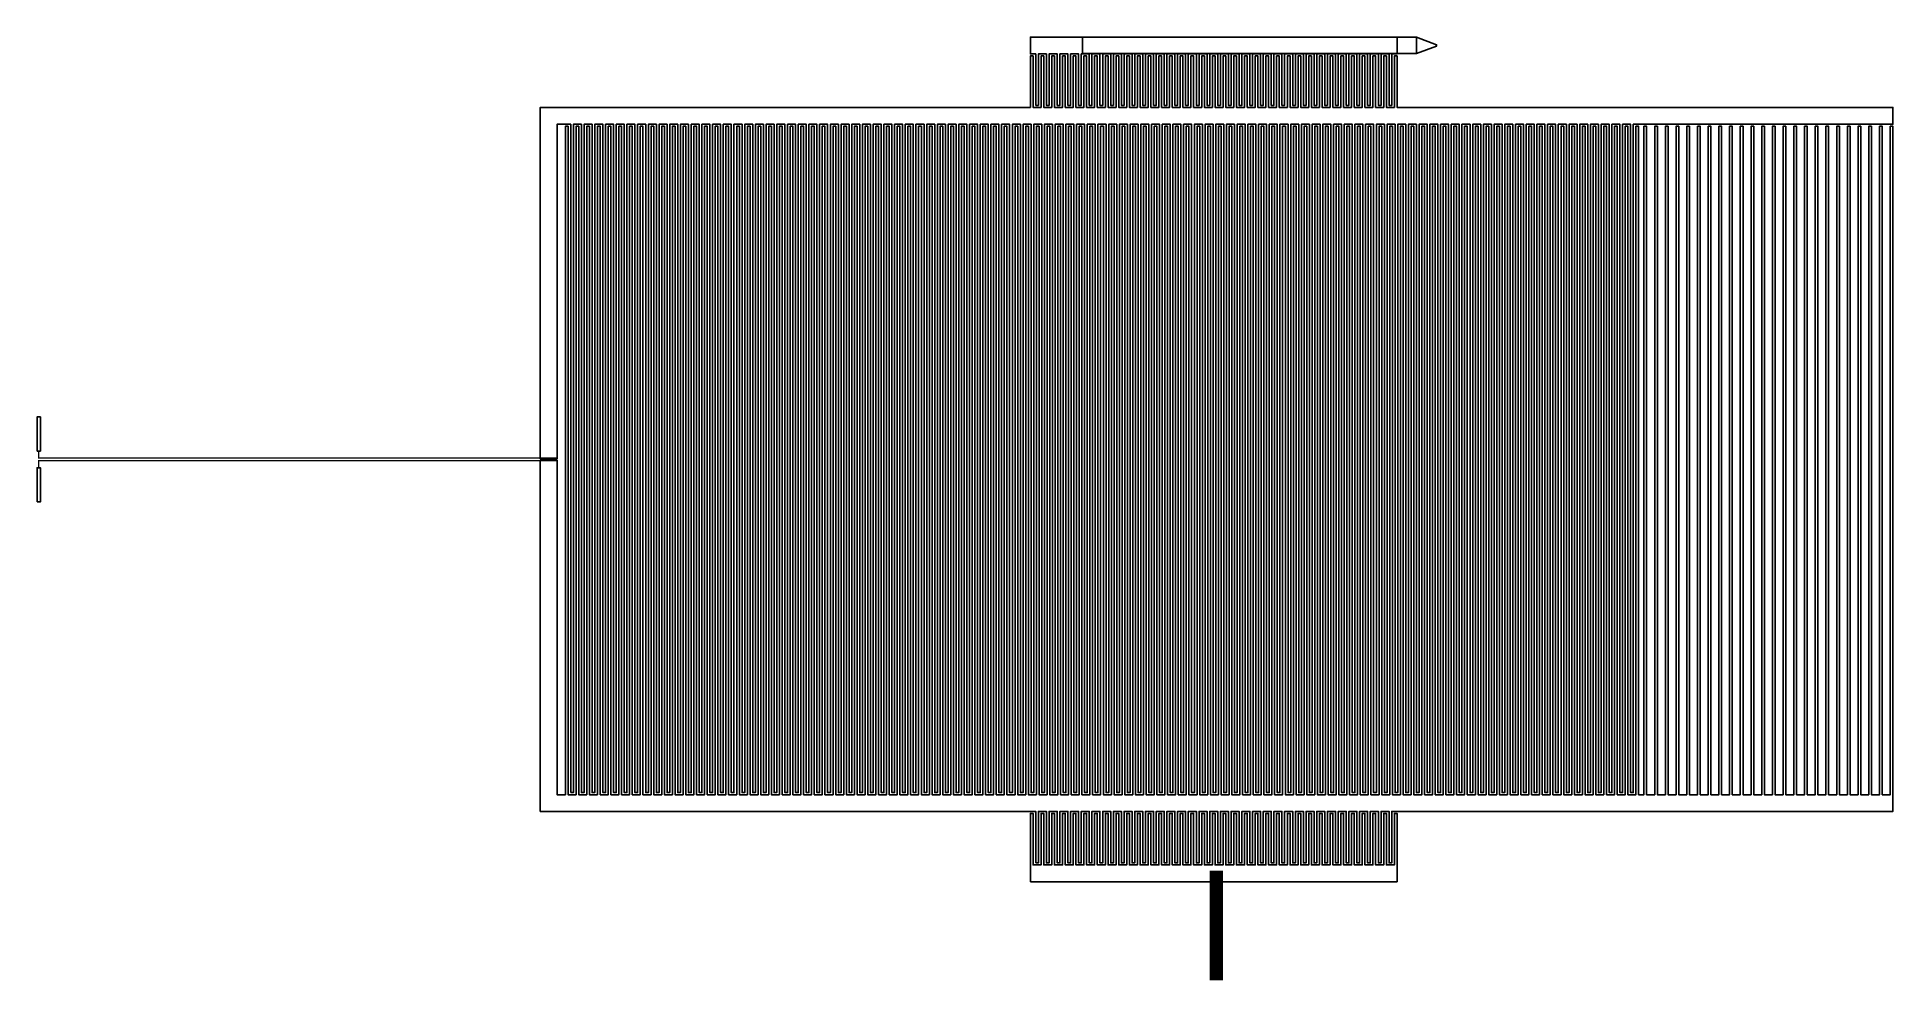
# Model space of a CAD drawing. Extents: x -4762 to -1989, y -788 to 631.
import ezdxf

# ---------------------------------------------------------------- set-up
doc = ezdxf.new("R2010")
doc.units = 0
doc.layers.add('L6D0', color=2, linetype='CONTINUOUS')
doc.layers.add('L8D0', color=1, linetype='CONTINUOUS')

msp = doc.modelspace()

# ---------------------------------------------------------------- linework, layer by layer
at = {"layer": 'L6D0'}
for points in [[(-3270, 528.751), (-3270, 605.751), (-3278, 605.751), (-3278, 630.751), (-2730, 630.751), (-2730, 605.751), (-2738, 605.751), (-2738, 528.751), (-2742, 528.751), (-2742, 605.751), (-2754, 605.751), (-2754, 528.751), (-2758, 528.751), (-2758, 605.751), (-2770, 605.751), (-2770, 528.751), (-2774, 528.751), (-2774, 605.751), (-2786, 605.751), (-2786, 528.751), (-2790, 528.751), (-2790, 605.751), (-2802, 605.751), (-2802, 528.751), (-2806, 528.751), (-2806, 605.751), (-2818, 605.751), (-2818, 528.751), (-2822, 528.751), (-2822, 605.751), (-2834, 605.751), (-2834, 528.751), (-2838, 528.751), (-2838, 605.751), (-2850, 605.751), (-2850, 528.751), (-2854, 528.751), (-2854, 605.751), (-2866, 605.751), (-2866, 528.751), (-2870, 528.751), (-2870, 605.751), (-2882, 605.751), (-2882, 528.751), (-2886, 528.751), (-2886, 605.751), (-2898, 605.751), (-2898, 528.751), (-2902, 528.751), (-2902, 605.751), (-2914, 605.751), (-2914, 528.751), (-2918, 528.751), (-2918, 605.751), (-2930, 605.751), (-2930, 528.751), (-2934, 528.751), (-2934, 605.751), (-2946, 605.751), (-2946, 528.751), (-2950, 528.751), (-2950, 605.751), (-2962, 605.751), (-2962, 528.751), (-2966, 528.751), (-2966, 605.751), (-2978, 605.751), (-2978, 528.751), (-2982, 528.751), (-2982, 605.751), (-2994, 605.751), (-2994, 528.751), (-2998, 528.751), (-2998, 605.751), (-3010, 605.751), (-3010, 528.751), (-3014, 528.751), (-3014, 605.751), (-3026, 605.751), (-3026, 528.751), (-3030, 528.751), (-3030, 605.751), (-3042, 605.751), (-3042, 528.751), (-3046, 528.751), (-3046, 605.751), (-3058, 605.751), (-3058, 528.751), (-3062, 528.751), (-3062, 605.751), (-3074, 605.751), (-3074, 528.751), (-3078, 528.751), (-3078, 605.751), (-3090, 605.751), (-3090, 528.751), (-3094, 528.751), (-3094, 605.751), (-3106, 605.751), (-3106, 528.751), (-3110, 528.751), (-3110, 605.751), (-3122, 605.751), (-3122, 528.751), (-3126, 528.751), (-3126, 605.751), (-3138, 605.751), (-3138, 528.751), (-3142, 528.751), (-3142, 605.751), (-3154, 605.751), (-3154, 528.751), (-3158, 528.751), (-3158, 605.751), (-3170, 605.751), (-3170, 528.751), (-3174, 528.751), (-3174, 605.751), (-3186, 605.751), (-3186, 528.751), (-3190, 528.751), (-3190, 605.751), (-3202, 605.751), (-3202, 528.751), (-3206, 528.751), (-3206, 605.751), (-3218, 605.751), (-3218, 528.751), (-3222, 528.751), (-3222, 605.751), (-3234, 605.751), (-3234, 528.751), (-3238, 528.751), (-3238, 605.751), (-3250, 605.751), (-3250, 528.751), (-3254, 528.751), (-3254, 605.751), (-3266, 605.751), (-3266, 528.751)], [(-3964.998, -497.749), (-3964.998, 500.751), (-3985.498, 500.751), (-3985.498, 1.001), (-4010.498, 1.001), (-4010.498, 525.751), (-3278, 525.751), (-3278, 602.751), (-3274, 602.751), (-3274, 525.751), (-3262, 525.751), (-3262, 602.751), (-3258, 602.751), (-3258, 525.751), (-3246, 525.751), (-3246, 602.751), (-3242, 602.751), (-3242, 525.751), (-3230, 525.751), (-3230, 602.751), (-3226, 602.751), (-3226, 525.751), (-3214, 525.751), (-3214, 602.751), (-3210, 602.751), (-3210, 525.751), (-3198, 525.751), (-3198, 602.751), (-3194, 602.751), (-3194, 525.751), (-3182, 525.751), (-3182, 602.751), (-3178, 602.751), (-3178, 525.751), (-3166, 525.751), (-3166, 602.751), (-3162, 602.751), (-3162, 525.751), (-3150, 525.751), (-3150, 602.751), (-3146, 602.751), (-3146, 525.751), (-3134, 525.751), (-3134, 602.751), (-3130, 602.751), (-3130, 525.751), (-3118, 525.751), (-3118, 602.751), (-3114, 602.751), (-3114, 525.751), (-3102, 525.751), (-3102, 602.751), (-3098, 602.751), (-3098, 525.751), (-3086, 525.751), (-3086, 602.751), (-3082, 602.751), (-3082, 525.751), (-3070, 525.751), (-3070, 602.751), (-3066, 602.751), (-3066, 525.751), (-3054, 525.751), (-3054, 602.751), (-3050, 602.751), (-3050, 525.751), (-3038, 525.751), (-3038, 602.751), (-3034, 602.751), (-3034, 525.751), (-3022, 525.751), (-3022, 602.751), (-3018, 602.751), (-3018, 525.751), (-3006, 525.751), (-3006, 602.751), (-3002, 602.751), (-3002, 525.751), (-2990, 525.751), (-2990, 602.751), (-2986, 602.751), (-2986, 525.751), (-2974, 525.751), (-2974, 602.751), (-2970, 602.751), (-2970, 525.751), (-2958, 525.751), (-2958, 602.751), (-2954, 602.751), (-2954, 525.751), (-2942, 525.751), (-2942, 602.751), (-2938, 602.751), (-2938, 525.751), (-2926, 525.751), (-2926, 602.751), (-2922, 602.751), (-2922, 525.751), (-2910, 525.751), (-2910, 602.751), (-2906, 602.751), (-2906, 525.751), (-2894, 525.751), (-2894, 602.751), (-2890, 602.751), (-2890, 525.751), (-2878, 525.751), (-2878, 602.751), (-2874, 602.751), (-2874, 525.751), (-2862, 525.751), (-2862, 602.751), (-2858, 602.751), (-2858, 525.751), (-2846, 525.751), (-2846, 602.751), (-2842, 602.751), (-2842, 525.751), (-2830, 525.751), (-2830, 602.751), (-2826, 602.751), (-2826, 525.751), (-2814, 525.751), (-2814, 602.751), (-2810, 602.751), (-2810, 525.751), (-2798, 525.751), (-2798, 602.751), (-2794, 602.751), (-2794, 525.751), (-2782, 525.751), (-2782, 602.751), (-2778, 602.751), (-2778, 525.751), (-2766, 525.751), (-2766, 602.751), (-2762, 602.751), (-2762, 525.751), (-2750, 525.751), (-2750, 602.751), (-2746, 602.751), (-2746, 525.751), (-2734, 525.751), (-2734, 602.751), (-2730, 602.751), (-2730, 525.751), (-1988.998, 525.751), (-1988.998, 500.751), (-2376.998, 500.751), (-2376.998, -497.749), (-2380.998, -497.749), (-2380.998, 500.751), (-2392.998, 500.751), (-2392.998, -497.749), (-2396.998, -497.749), (-2396.998, 500.751), (-2408.998, 500.751), (-2408.998, -497.749), (-2412.998, -497.749), (-2412.998, 500.751), (-2424.998, 500.751), (-2424.998, -497.749), (-2428.998, -497.749), (-2428.998, 500.751), (-2440.998, 500.751), (-2440.998, -497.749), (-2444.998, -497.749), (-2444.998, 500.751), (-2456.998, 500.751), (-2456.998, -497.749), (-2460.998, -497.749), (-2460.998, 500.751), (-2472.998, 500.751), (-2472.998, -497.749), (-2476.998, -497.749), (-2476.998, 500.751), (-2488.998, 500.751), (-2488.998, -497.749), (-2492.998, -497.749), (-2492.998, 500.751), (-2504.998, 500.751), (-2504.998, -497.749), (-2508.998, -497.749), (-2508.998, 500.751), (-2520.998, 500.751), (-2520.998, -497.749), (-2524.998, -497.749), (-2524.998, 500.751), (-2536.998, 500.751), (-2536.998, -497.749), (-2540.998, -497.749), (-2540.998, 500.751), (-2552.998, 500.751), (-2552.998, -497.749), (-2556.998, -497.749), (-2556.998, 500.751), (-2568.998, 500.751), (-2568.998, -497.749), (-2572.998, -497.749), (-2572.998, 500.751), (-2584.998, 500.751), (-2584.998, -497.749), (-2588.998, -497.749), (-2588.998, 500.751), (-2600.998, 500.751), (-2600.998, -497.749), (-2604.998, -497.749), (-2604.998, 500.751), (-2616.998, 500.751), (-2616.998, -497.749), (-2620.998, -497.749), (-2620.998, 500.751), (-2632.998, 500.751), (-2632.998, -497.749), (-2636.998, -497.749), (-2636.998, 500.751), (-2648.998, 500.751), (-2648.998, -497.749), (-2652.998, -497.749), (-2652.998, 500.751), (-2664.998, 500.751), (-2664.998, -497.749), (-2668.998, -497.749), (-2668.998, 500.751), (-2680.998, 500.751), (-2680.998, -497.749), (-2684.998, -497.749), (-2684.998, 500.751), (-2696.998, 500.751), (-2696.998, -497.749), (-2700.998, -497.749), (-2700.998, 500.751), (-2712.998, 500.751), (-2712.998, -497.749), (-2716.998, -497.749), (-2716.998, 500.751), (-2728.998, 500.751), (-2728.998, -497.749), (-2732.998, -497.749), (-2732.998, 500.751), (-2744.998, 500.751), (-2744.998, -497.749), (-2748.998, -497.749), (-2748.998, 500.751), (-2760.998, 500.751), (-2760.998, -497.749), (-2764.998, -497.749), (-2764.998, 500.751), (-2776.998, 500.751), (-2776.998, -497.749), (-2780.998, -497.749), (-2780.998, 500.751), (-2792.998, 500.751), (-2792.998, -497.749), (-2796.998, -497.749), (-2796.998, 500.751), (-2808.998, 500.751), (-2808.998, -497.749), (-2812.998, -497.749), (-2812.998, 500.751), (-2824.998, 500.751), (-2824.998, -497.749), (-2828.998, -497.749), (-2828.998, 500.751), (-2840.998, 500.751), (-2840.998, -497.749), (-2844.998, -497.749), (-2844.998, 500.751), (-2856.998, 500.751), (-2856.998, -497.749), (-2860.998, -497.749), (-2860.998, 500.751), (-2872.998, 500.751), (-2872.998, -497.749), (-2876.998, -497.749), (-2876.998, 500.751), (-2888.998, 500.751), (-2888.998, -497.749), (-2892.998, -497.749), (-2892.998, 500.751), (-2904.998, 500.751), (-2904.998, -497.749), (-2908.998, -497.749), (-2908.998, 500.751), (-2920.998, 500.751), (-2920.998, -497.749), (-2924.998, -497.749), (-2924.998, 500.751), (-2936.998, 500.751), (-2936.998, -497.749), (-2940.998, -497.749), (-2940.998, 500.751), (-2952.998, 500.751), (-2952.998, -497.749), (-2956.998, -497.749), (-2956.998, 500.751), (-2968.998, 500.751), (-2968.998, -497.749), (-2972.998, -497.749), (-2972.998, 500.751), (-2984.998, 500.751), (-2984.998, -497.749), (-2988.998, -497.749), (-2988.998, 500.751), (-3000.998, 500.751), (-3000.998, -497.749), (-3004.998, -497.749), (-3004.998, 500.751), (-3016.998, 500.751), (-3016.998, -497.749), (-3020.998, -497.749), (-3020.998, 500.751), (-3032.998, 500.751), (-3032.998, -497.749), (-3036.998, -497.749), (-3036.998, 500.751), (-3048.998, 500.751), (-3048.998, -497.749), (-3052.998, -497.749), (-3052.998, 500.751), (-3064.998, 500.751), (-3064.998, -497.749), (-3068.998, -497.749), (-3068.998, 500.751), (-3080.998, 500.751), (-3080.998, -497.749), (-3084.998, -497.749), (-3084.998, 500.751), (-3096.998, 500.751), (-3096.998, -497.749), (-3100.998, -497.749), (-3100.998, 500.751), (-3112.998, 500.751), (-3112.998, -497.749), (-3116.998, -497.749), (-3116.998, 500.751), (-3128.998, 500.751), (-3128.998, -497.749), (-3132.998, -497.749), (-3132.998, 500.751), (-3144.998, 500.751), (-3144.998, -497.749), (-3148.998, -497.749), (-3148.998, 500.751), (-3160.998, 500.751), (-3160.998, -497.749), (-3164.998, -497.749), (-3164.998, 500.751), (-3176.998, 500.751), (-3176.998, -497.749), (-3180.998, -497.749), (-3180.998, 500.751), (-3192.998, 500.751), (-3192.998, -497.749), (-3196.998, -497.749), (-3196.998, 500.751), (-3208.998, 500.751), (-3208.998, -497.749), (-3212.998, -497.749), (-3212.998, 500.751), (-3224.998, 500.751), (-3224.998, -497.749), (-3228.998, -497.749), (-3228.998, 500.751), (-3240.998, 500.751), (-3240.998, -497.749), (-3244.998, -497.749), (-3244.998, 500.751), (-3256.998, 500.751), (-3256.998, -497.749), (-3260.998, -497.749), (-3260.998, 500.751), (-3272.998, 500.751), (-3272.998, -497.749), (-3276.998, -497.749), (-3276.998, 500.751), (-3288.998, 500.751), (-3288.998, -497.749), (-3292.998, -497.749), (-3292.998, 500.751), (-3304.998, 500.751), (-3304.998, -497.749), (-3308.998, -497.749), (-3308.998, 500.751), (-3320.998, 500.751), (-3320.998, -497.749), (-3324.998, -497.749), (-3324.998, 500.751), (-3336.998, 500.751), (-3336.998, -497.749), (-3340.998, -497.749), (-3340.998, 500.751), (-3352.998, 500.751), (-3352.998, -497.749), (-3356.998, -497.749), (-3356.998, 500.751), (-3368.998, 500.751), (-3368.998, -497.749), (-3372.998, -497.749), (-3372.998, 500.751), (-3384.998, 500.751), (-3384.998, -497.749), (-3388.998, -497.749), (-3388.998, 500.751), (-3400.998, 500.751), (-3400.998, -497.749), (-3404.998, -497.749), (-3404.998, 500.751), (-3416.998, 500.751), (-3416.998, -497.749), (-3420.998, -497.749), (-3420.998, 500.751), (-3432.998, 500.751), (-3432.998, -497.749), (-3436.998, -497.749), (-3436.998, 500.751), (-3448.998, 500.751), (-3448.998, -497.749), (-3452.998, -497.749), (-3452.998, 500.751), (-3464.998, 500.751), (-3464.998, -497.749), (-3468.998, -497.749), (-3468.998, 500.751), (-3480.998, 500.751), (-3480.998, -497.749), (-3484.998, -497.749), (-3484.998, 500.751), (-3496.998, 500.751), (-3496.998, -497.749), (-3500.998, -497.749), (-3500.998, 500.751), (-3512.998, 500.751), (-3512.998, -497.749), (-3516.998, -497.749), (-3516.998, 500.751), (-3528.998, 500.751), (-3528.998, -497.749), (-3532.998, -497.749), (-3532.998, 500.751), (-3544.998, 500.751), (-3544.998, -497.749), (-3548.998, -497.749), (-3548.998, 500.751), (-3560.998, 500.751), (-3560.998, -497.749), (-3564.998, -497.749), (-3564.998, 500.751), (-3576.998, 500.751), (-3576.998, -497.749), (-3580.998, -497.749), (-3580.998, 500.751), (-3592.998, 500.751), (-3592.998, -497.749), (-3596.998, -497.749), (-3596.998, 500.751), (-3608.998, 500.751), (-3608.998, -497.749), (-3612.998, -497.749), (-3612.998, 500.751), (-3624.998, 500.751), (-3624.998, -497.749), (-3628.998, -497.749), (-3628.998, 500.751), (-3640.998, 500.751), (-3640.998, -497.749), (-3644.998, -497.749), (-3644.998, 500.751), (-3656.998, 500.751), (-3656.998, -497.749), (-3660.998, -497.749), (-3660.998, 500.751), (-3672.998, 500.751), (-3672.998, -497.749), (-3676.998, -497.749), (-3676.998, 500.751), (-3688.998, 500.751), (-3688.998, -497.749), (-3692.998, -497.749), (-3692.998, 500.751), (-3704.998, 500.751), (-3704.998, -497.749), (-3708.998, -497.749), (-3708.998, 500.751), (-3720.998, 500.751), (-3720.998, -497.749), (-3724.998, -497.749), (-3724.998, 500.751), (-3736.998, 500.751), (-3736.998, -497.749), (-3740.998, -497.749), (-3740.998, 500.751), (-3752.998, 500.751), (-3752.998, -497.749), (-3756.998, -497.749), (-3756.998, 500.751), (-3768.998, 500.751), (-3768.998, -497.749), (-3772.998, -497.749), (-3772.998, 500.751), (-3784.998, 500.751), (-3784.998, -497.749), (-3788.998, -497.749), (-3788.998, 500.751), (-3800.998, 500.751), (-3800.998, -497.749), (-3804.998, -497.749), (-3804.998, 500.751), (-3816.998, 500.751), (-3816.998, -497.749), (-3820.998, -497.749), (-3820.998, 500.751), (-3832.998, 500.751), (-3832.998, -497.749), (-3836.998, -497.749), (-3836.998, 500.751), (-3848.998, 500.751), (-3848.998, -497.749), (-3852.998, -497.749), (-3852.998, 500.751), (-3864.998, 500.751), (-3864.998, -497.749), (-3868.998, -497.749), (-3868.998, 500.751), (-3880.998, 500.751), (-3880.998, -497.749), (-3884.998, -497.749), (-3884.998, 500.751), (-3896.998, 500.751), (-3896.998, -497.749), (-3900.998, -497.749), (-3900.998, 500.751), (-3912.998, 500.751), (-3912.998, -497.749), (-3916.998, -497.749), (-3916.998, 500.751), (-3928.998, 500.751), (-3928.998, -497.749), (-3932.998, -497.749), (-3932.998, 500.751), (-3944.998, 500.751), (-3944.998, -497.749), (-3948.998, -497.749), (-3948.998, 500.751), (-3960.998, 500.751), (-3960.998, -497.749)], [(-3270, -602.749), (-3270, -525.749), (-4010.498, -525.749), (-4010.498, -0.999), (-3985.498, -0.999), (-3985.498, -500.749), (-3972.998, -500.749), (-3972.998, 497.751), (-3968.998, 497.751), (-3968.998, -500.749), (-3956.998, -500.749), (-3956.998, 497.751), (-3952.998, 497.751), (-3952.998, -500.749), (-3940.998, -500.749), (-3940.998, 497.751), (-3936.998, 497.751), (-3936.998, -500.749), (-3924.998, -500.749), (-3924.998, 497.751), (-3920.998, 497.751), (-3920.998, -500.749), (-3908.998, -500.749), (-3908.998, 497.751), (-3904.998, 497.751), (-3904.998, -500.749), (-3892.998, -500.749), (-3892.998, 497.751), (-3888.998, 497.751), (-3888.998, -500.749), (-3876.998, -500.749), (-3876.998, 497.751), (-3872.998, 497.751), (-3872.998, -500.749), (-3860.998, -500.749), (-3860.998, 497.751), (-3856.998, 497.751), (-3856.998, -500.749), (-3844.998, -500.749), (-3844.998, 497.751), (-3840.998, 497.751), (-3840.998, -500.749), (-3828.998, -500.749), (-3828.998, 497.751), (-3824.998, 497.751), (-3824.998, -500.749), (-3812.998, -500.749), (-3812.998, 497.751), (-3808.998, 497.751), (-3808.998, -500.749), (-3796.998, -500.749), (-3796.998, 497.751), (-3792.998, 497.751), (-3792.998, -500.749), (-3780.998, -500.749), (-3780.998, 497.751), (-3776.998, 497.751), (-3776.998, -500.749), (-3764.998, -500.749), (-3764.998, 497.751), (-3760.998, 497.751), (-3760.998, -500.749), (-3748.998, -500.749), (-3748.998, 497.751), (-3744.998, 497.751), (-3744.998, -500.749), (-3732.998, -500.749), (-3732.998, 497.751), (-3728.998, 497.751), (-3728.998, -500.749), (-3716.998, -500.749), (-3716.998, 497.751), (-3712.998, 497.751), (-3712.998, -500.749), (-3700.998, -500.749), (-3700.998, 497.751), (-3696.998, 497.751), (-3696.998, -500.749), (-3684.998, -500.749), (-3684.998, 497.751), (-3680.998, 497.751), (-3680.998, -500.749), (-3668.998, -500.749), (-3668.998, 497.751), (-3664.998, 497.751), (-3664.998, -500.749), (-3652.998, -500.749), (-3652.998, 497.751), (-3648.998, 497.751), (-3648.998, -500.749), (-3636.998, -500.749), (-3636.998, 497.751), (-3632.998, 497.751), (-3632.998, -500.749), (-3620.998, -500.749), (-3620.998, 497.751), (-3616.998, 497.751), (-3616.998, -500.749), (-3604.998, -500.749), (-3604.998, 497.751), (-3600.998, 497.751), (-3600.998, -500.749), (-3588.998, -500.749), (-3588.998, 497.751), (-3584.998, 497.751), (-3584.998, -500.749), (-3572.998, -500.749), (-3572.998, 497.751), (-3568.998, 497.751), (-3568.998, -500.749), (-3556.998, -500.749), (-3556.998, 497.751), (-3552.998, 497.751), (-3552.998, -500.749), (-3540.998, -500.749), (-3540.998, 497.751), (-3536.998, 497.751), (-3536.998, -500.749), (-3524.998, -500.749), (-3524.998, 497.751), (-3520.998, 497.751), (-3520.998, -500.749), (-3508.998, -500.749), (-3508.998, 497.751), (-3504.998, 497.751), (-3504.998, -500.749), (-3492.998, -500.749), (-3492.998, 497.751), (-3488.998, 497.751), (-3488.998, -500.749), (-3476.998, -500.749), (-3476.998, 497.751), (-3472.998, 497.751), (-3472.998, -500.749), (-3460.998, -500.749), (-3460.998, 497.751), (-3456.998, 497.751), (-3456.998, -500.749), (-3444.998, -500.749), (-3444.998, 497.751), (-3440.998, 497.751), (-3440.998, -500.749), (-3428.998, -500.749), (-3428.998, 497.751), (-3424.998, 497.751), (-3424.998, -500.749), (-3412.998, -500.749), (-3412.998, 497.751), (-3408.998, 497.751), (-3408.998, -500.749), (-3396.998, -500.749), (-3396.998, 497.751), (-3392.998, 497.751), (-3392.998, -500.749), (-3380.998, -500.749), (-3380.998, 497.751), (-3376.998, 497.751), (-3376.998, -500.749), (-3364.998, -500.749), (-3364.998, 497.751), (-3360.998, 497.751), (-3360.998, -500.749), (-3348.998, -500.749), (-3348.998, 497.751), (-3344.998, 497.751), (-3344.998, -500.749), (-3332.998, -500.749), (-3332.998, 497.751), (-3328.998, 497.751), (-3328.998, -500.749), (-3316.998, -500.749), (-3316.998, 497.751), (-3312.998, 497.751), (-3312.998, -500.749), (-3300.998, -500.749), (-3300.998, 497.751), (-3296.998, 497.751), (-3296.998, -500.749), (-3284.998, -500.749), (-3284.998, 497.751), (-3280.998, 497.751), (-3280.998, -500.749), (-3268.998, -500.749), (-3268.998, 497.751), (-3264.998, 497.751), (-3264.998, -500.749), (-3252.998, -500.749), (-3252.998, 497.751), (-3248.998, 497.751), (-3248.998, -500.749), (-3236.998, -500.749), (-3236.998, 497.751), (-3232.998, 497.751), (-3232.998, -500.749), (-3220.998, -500.749), (-3220.998, 497.751), (-3216.998, 497.751), (-3216.998, -500.749), (-3204.998, -500.749), (-3204.998, 497.751), (-3200.998, 497.751), (-3200.998, -500.749), (-3188.998, -500.749), (-3188.998, 497.751), (-3184.998, 497.751), (-3184.998, -500.749), (-3172.998, -500.749), (-3172.998, 497.751), (-3168.998, 497.751), (-3168.998, -500.749), (-3156.998, -500.749), (-3156.998, 497.751), (-3152.998, 497.751), (-3152.998, -500.749), (-3140.998, -500.749), (-3140.998, 497.751), (-3136.998, 497.751), (-3136.998, -500.749), (-3124.998, -500.749), (-3124.998, 497.751), (-3120.998, 497.751), (-3120.998, -500.749), (-3108.998, -500.749), (-3108.998, 497.751), (-3104.998, 497.751), (-3104.998, -500.749), (-3092.998, -500.749), (-3092.998, 497.751), (-3088.998, 497.751), (-3088.998, -500.749), (-3076.998, -500.749), (-3076.998, 497.751), (-3072.998, 497.751), (-3072.998, -500.749), (-3060.998, -500.749), (-3060.998, 497.751), (-3056.998, 497.751), (-3056.998, -500.749), (-3044.998, -500.749), (-3044.998, 497.751), (-3040.998, 497.751), (-3040.998, -500.749), (-3028.998, -500.749), (-3028.998, 497.751), (-3024.998, 497.751), (-3024.998, -500.749), (-3012.998, -500.749), (-3012.998, 497.751), (-3008.998, 497.751), (-3008.998, -500.749), (-2996.998, -500.749), (-2996.998, 497.751), (-2992.998, 497.751), (-2992.998, -500.749), (-2980.998, -500.749), (-2980.998, 497.751), (-2976.998, 497.751), (-2976.998, -500.749), (-2964.998, -500.749), (-2964.998, 497.751), (-2960.998, 497.751), (-2960.998, -500.749), (-2948.998, -500.749), (-2948.998, 497.751), (-2944.998, 497.751), (-2944.998, -500.749), (-2932.998, -500.749), (-2932.998, 497.751), (-2928.998, 497.751), (-2928.998, -500.749), (-2916.998, -500.749), (-2916.998, 497.751), (-2912.998, 497.751), (-2912.998, -500.749), (-2900.998, -500.749), (-2900.998, 497.751), (-2896.998, 497.751), (-2896.998, -500.749), (-2884.998, -500.749), (-2884.998, 497.751), (-2880.998, 497.751), (-2880.998, -500.749), (-2868.998, -500.749), (-2868.998, 497.751), (-2864.998, 497.751), (-2864.998, -500.749), (-2852.998, -500.749), (-2852.998, 497.751), (-2848.998, 497.751), (-2848.998, -500.749), (-2836.998, -500.749), (-2836.998, 497.751), (-2832.998, 497.751), (-2832.998, -500.749), (-2820.998, -500.749), (-2820.998, 497.751), (-2816.998, 497.751), (-2816.998, -500.749), (-2804.998, -500.749), (-2804.998, 497.751), (-2800.998, 497.751), (-2800.998, -500.749), (-2788.998, -500.749), (-2788.998, 497.751), (-2784.998, 497.751), (-2784.998, -500.749), (-2772.998, -500.749), (-2772.998, 497.751), (-2768.998, 497.751), (-2768.998, -500.749), (-2756.998, -500.749), (-2756.998, 497.751), (-2752.998, 497.751), (-2752.998, -500.749), (-2740.998, -500.749), (-2740.998, 497.751), (-2736.998, 497.751), (-2736.998, -500.749), (-2724.998, -500.749), (-2724.998, 497.751), (-2720.998, 497.751), (-2720.998, -500.749), (-2708.998, -500.749), (-2708.998, 497.751), (-2704.998, 497.751), (-2704.998, -500.749), (-2692.998, -500.749), (-2692.998, 497.751), (-2688.998, 497.751), (-2688.998, -500.749), (-2676.998, -500.749), (-2676.998, 497.751), (-2672.998, 497.751), (-2672.998, -500.749), (-2660.998, -500.749), (-2660.998, 497.751), (-2656.998, 497.751), (-2656.998, -500.749), (-2644.998, -500.749), (-2644.998, 497.751), (-2640.998, 497.751), (-2640.998, -500.749), (-2628.998, -500.749), (-2628.998, 497.751), (-2624.998, 497.751), (-2624.998, -500.749), (-2612.998, -500.749), (-2612.998, 497.751), (-2608.998, 497.751), (-2608.998, -500.749), (-2596.998, -500.749), (-2596.998, 497.751), (-2592.998, 497.751), (-2592.998, -500.749), (-2580.998, -500.749), (-2580.998, 497.751), (-2576.998, 497.751), (-2576.998, -500.749), (-2564.998, -500.749), (-2564.998, 497.751), (-2560.998, 497.751), (-2560.998, -500.749), (-2548.998, -500.749), (-2548.998, 497.751), (-2544.998, 497.751), (-2544.998, -500.749), (-2532.998, -500.749), (-2532.998, 497.751), (-2528.998, 497.751), (-2528.998, -500.749), (-2516.998, -500.749), (-2516.998, 497.751), (-2512.998, 497.751), (-2512.998, -500.749), (-2500.998, -500.749), (-2500.998, 497.751), (-2496.998, 497.751), (-2496.998, -500.749), (-2484.998, -500.749), (-2484.998, 497.751), (-2480.998, 497.751), (-2480.998, -500.749), (-2468.998, -500.749), (-2468.998, 497.751), (-2464.998, 497.751), (-2464.998, -500.749), (-2452.998, -500.749), (-2452.998, 497.751), (-2448.998, 497.751), (-2448.998, -500.749), (-2436.998, -500.749), (-2436.998, 497.751), (-2432.998, 497.751), (-2432.998, -500.749), (-2420.998, -500.749), (-2420.998, 497.751), (-2416.998, 497.751), (-2416.998, -500.749), (-2404.998, -500.749), (-2404.998, 497.751), (-2400.998, 497.751), (-2400.998, -500.749), (-2388.998, -500.749), (-2388.998, 497.751), (-2384.998, 497.751), (-2384.998, -500.749), (-2372.998, -500.749), (-2372.998, 497.751), (-2368.998, 497.751), (-2368.998, -500.749), (-2360.998, -500.749), (-2360.998, 497.751), (-2356.998, 497.751), (-2356.998, -500.749), (-2344.998, -500.749), (-2344.998, 497.751), (-2340.998, 497.751), (-2340.998, -500.749), (-2328.998, -500.749), (-2328.998, 497.751), (-2324.998, 497.751), (-2324.998, -500.749), (-2312.998, -500.749), (-2312.998, 497.751), (-2308.998, 497.751), (-2308.998, -500.749), (-2296.998, -500.749), (-2296.998, 497.751), (-2292.998, 497.751), (-2292.998, -500.749), (-2280.998, -500.749), (-2280.998, 497.751), (-2276.998, 497.751), (-2276.998, -500.749), (-2264.998, -500.749), (-2264.998, 497.751), (-2260.998, 497.751), (-2260.998, -500.749), (-2248.998, -500.749), (-2248.998, 497.751), (-2244.998, 497.751), (-2244.998, -500.749), (-2232.998, -500.749), (-2232.998, 497.751), (-2228.998, 497.751), (-2228.998, -500.749), (-2216.998, -500.749), (-2216.998, 497.751), (-2212.998, 497.751), (-2212.998, -500.749), (-2200.998, -500.749), (-2200.998, 497.751), (-2196.998, 497.751), (-2196.998, -500.749), (-2184.998, -500.749), (-2184.998, 497.751), (-2180.998, 497.751), (-2180.998, -500.749), (-2168.998, -500.749), (-2168.998, 497.751), (-2164.998, 497.751), (-2164.998, -500.749), (-2152.998, -500.749), (-2152.998, 497.751), (-2148.998, 497.751), (-2148.998, -500.749), (-2136.998, -500.749), (-2136.998, 497.751), (-2132.998, 497.751), (-2132.998, -500.749), (-2120.998, -500.749), (-2120.998, 497.751), (-2116.998, 497.751), (-2116.998, -500.749), (-2104.998, -500.749), (-2104.998, 497.751), (-2100.998, 497.751), (-2100.998, -500.749), (-2088.998, -500.749), (-2088.998, 497.751), (-2084.998, 497.751), (-2084.998, -500.749), (-2072.998, -500.749), (-2072.998, 497.751), (-2068.998, 497.751), (-2068.998, -500.749), (-2056.998, -500.749), (-2056.998, 497.751), (-2052.998, 497.751), (-2052.998, -500.749), (-2040.998, -500.749), (-2040.998, 497.751), (-2036.998, 497.751), (-2036.998, -500.749), (-2024.998, -500.749), (-2024.998, 497.751), (-2020.998, 497.751), (-2020.998, -500.749), (-2008.998, -500.749), (-2008.998, 497.751), (-2004.998, 497.751), (-2004.998, -500.749), (-1992.998, -500.749), (-1992.998, 497.751), (-1988.998, 497.751), (-1988.998, -525.749), (-2738, -525.749), (-2738, -602.749), (-2742, -602.749), (-2742, -525.749), (-2754, -525.749), (-2754, -602.749), (-2758, -602.749), (-2758, -525.749), (-2770, -525.749), (-2770, -602.749), (-2774, -602.749), (-2774, -525.749), (-2786, -525.749), (-2786, -602.749), (-2790, -602.749), (-2790, -525.749), (-2802, -525.749), (-2802, -602.749), (-2806, -602.749), (-2806, -525.749), (-2818, -525.749), (-2818, -602.749), (-2822, -602.749), (-2822, -525.749), (-2834, -525.749), (-2834, -602.749), (-2838, -602.749), (-2838, -525.749), (-2850, -525.749), (-2850, -602.749), (-2854, -602.749), (-2854, -525.749), (-2866, -525.749), (-2866, -602.749), (-2870, -602.749), (-2870, -525.749), (-2882, -525.749), (-2882, -602.749), (-2886, -602.749), (-2886, -525.749), (-2898, -525.749), (-2898, -602.749), (-2902, -602.749), (-2902, -525.749), (-2914, -525.749), (-2914, -602.749), (-2918, -602.749), (-2918, -525.749), (-2930, -525.749), (-2930, -602.749), (-2934, -602.749), (-2934, -525.749), (-2946, -525.749), (-2946, -602.749), (-2950, -602.749), (-2950, -525.749), (-2962, -525.749), (-2962, -602.749), (-2966, -602.749), (-2966, -525.749), (-2978, -525.749), (-2978, -602.749), (-2982, -602.749), (-2982, -525.749), (-2994, -525.749), (-2994, -602.749), (-2998, -602.749), (-2998, -525.749), (-3010, -525.749), (-3010, -602.749), (-3014, -602.749), (-3014, -525.749), (-3026, -525.749), (-3026, -602.749), (-3030, -602.749), (-3030, -525.749), (-3042, -525.749), (-3042, -602.749), (-3046, -602.749), (-3046, -525.749), (-3058, -525.749), (-3058, -602.749), (-3062, -602.749), (-3062, -525.749), (-3074, -525.749), (-3074, -602.749), (-3078, -602.749), (-3078, -525.749), (-3090, -525.749), (-3090, -602.749), (-3094, -602.749), (-3094, -525.749), (-3106, -525.749), (-3106, -602.749), (-3110, -602.749), (-3110, -525.749), (-3122, -525.749), (-3122, -602.749), (-3126, -602.749), (-3126, -525.749), (-3138, -525.749), (-3138, -602.749), (-3142, -602.749), (-3142, -525.749), (-3154, -525.749), (-3154, -602.749), (-3158, -602.749), (-3158, -525.749), (-3170, -525.749), (-3170, -602.749), (-3174, -602.749), (-3174, -525.749), (-3186, -525.749), (-3186, -602.749), (-3190, -602.749), (-3190, -525.749), (-3202, -525.749), (-3202, -602.749), (-3206, -602.749), (-3206, -525.749), (-3218, -525.749), (-3218, -602.749), (-3222, -602.749), (-3222, -525.749), (-3234, -525.749), (-3234, -602.749), (-3238, -602.749), (-3238, -525.749), (-3250, -525.749), (-3250, -602.749), (-3254, -602.749), (-3254, -525.749), (-3266, -525.749), (-3266, -602.749)], [(-3278, -630.749), (-3278, -528.749), (-3274, -528.749), (-3274, -605.749), (-3262, -605.749), (-3262, -528.749), (-3258, -528.749), (-3258, -605.749), (-3246, -605.749), (-3246, -528.749), (-3242, -528.749), (-3242, -605.749), (-3230, -605.749), (-3230, -528.749), (-3226, -528.749), (-3226, -605.749), (-3214, -605.749), (-3214, -528.749), (-3210, -528.749), (-3210, -605.749), (-3198, -605.749), (-3198, -528.749), (-3194, -528.749), (-3194, -605.749), (-3182, -605.749), (-3182, -528.749), (-3178, -528.749), (-3178, -605.749), (-3166, -605.749), (-3166, -528.749), (-3162, -528.749), (-3162, -605.749), (-3150, -605.749), (-3150, -528.749), (-3146, -528.749), (-3146, -605.749), (-3134, -605.749), (-3134, -528.749), (-3130, -528.749), (-3130, -605.749), (-3118, -605.749), (-3118, -528.749), (-3114, -528.749), (-3114, -605.749), (-3102, -605.749), (-3102, -528.749), (-3098, -528.749), (-3098, -605.749), (-3086, -605.749), (-3086, -528.749), (-3082, -528.749), (-3082, -605.749), (-3070, -605.749), (-3070, -528.749), (-3066, -528.749), (-3066, -605.749), (-3054, -605.749), (-3054, -528.749), (-3050, -528.749), (-3050, -605.749), (-3038, -605.749), (-3038, -528.749), (-3034, -528.749), (-3034, -605.749), (-3022, -605.749), (-3022, -528.749), (-3018, -528.749), (-3018, -605.749), (-3006, -605.749), (-3006, -528.749), (-3002, -528.749), (-3002, -605.749), (-2990, -605.749), (-2990, -528.749), (-2986, -528.749), (-2986, -605.749), (-2974, -605.749), (-2974, -528.749), (-2970, -528.749), (-2970, -605.749), (-2958, -605.749), (-2958, -528.749), (-2954, -528.749), (-2954, -605.749), (-2942, -605.749), (-2942, -528.749), (-2938, -528.749), (-2938, -605.749), (-2926, -605.749), (-2926, -528.749), (-2922, -528.749), (-2922, -605.749), (-2910, -605.749), (-2910, -528.749), (-2906, -528.749), (-2906, -605.749), (-2894, -605.749), (-2894, -528.749), (-2890, -528.749), (-2890, -605.749), (-2878, -605.749), (-2878, -528.749), (-2874, -528.749), (-2874, -605.749), (-2862, -605.749), (-2862, -528.749), (-2858, -528.749), (-2858, -605.749), (-2846, -605.749), (-2846, -528.749), (-2842, -528.749), (-2842, -605.749), (-2830, -605.749), (-2830, -528.749), (-2826, -528.749), (-2826, -605.749), (-2814, -605.749), (-2814, -528.749), (-2810, -528.749), (-2810, -605.749), (-2798, -605.749), (-2798, -528.749), (-2794, -528.749), (-2794, -605.749), (-2782, -605.749), (-2782, -528.749), (-2778, -528.749), (-2778, -605.749), (-2766, -605.749), (-2766, -528.749), (-2762, -528.749), (-2762, -605.749), (-2750, -605.749), (-2750, -528.749), (-2746, -528.749), (-2746, -605.749), (-2734, -605.749), (-2734, -528.749), (-2730, -528.749), (-2730, -630.749)]]:
    msp.add_lwpolyline(points, close=True, dxfattribs=at)
at = {"layer": 'L8D0'}
for points in [[(-3200, 606.5), (-3200, 630.5), (-2701, 630.5), (-2701, 606.5)], [(-2701, 606.5), (-2701, 630.5), (-2671, 619.5), (-2671, 617.5)], [(-4762.5, 12.5), (-4762.5, 63.5), (-4757.5, 63.5), (-4757.5, 12.5)], [(-4762.5, -63.5), (-4762.5, -12.5), (-4757.5, -12.5), (-4757.5, -63.5)]]:
    msp.add_lwpolyline(points, close=True, dxfattribs=at)
for points, const_width in [([(-4760, 13.5), (-4760, 2), (-3985.5, 2)], 2), ([(-4760, -13.5), (-4760, -2), (-3985.5, -2)], 2), ([(-2999.965, -777.816), (-2999.965, -614.397)], 20)]:
    msp.add_lwpolyline(points, dxfattribs=dict(at, const_width=const_width))

doc.saveas('drawing.dxf')
